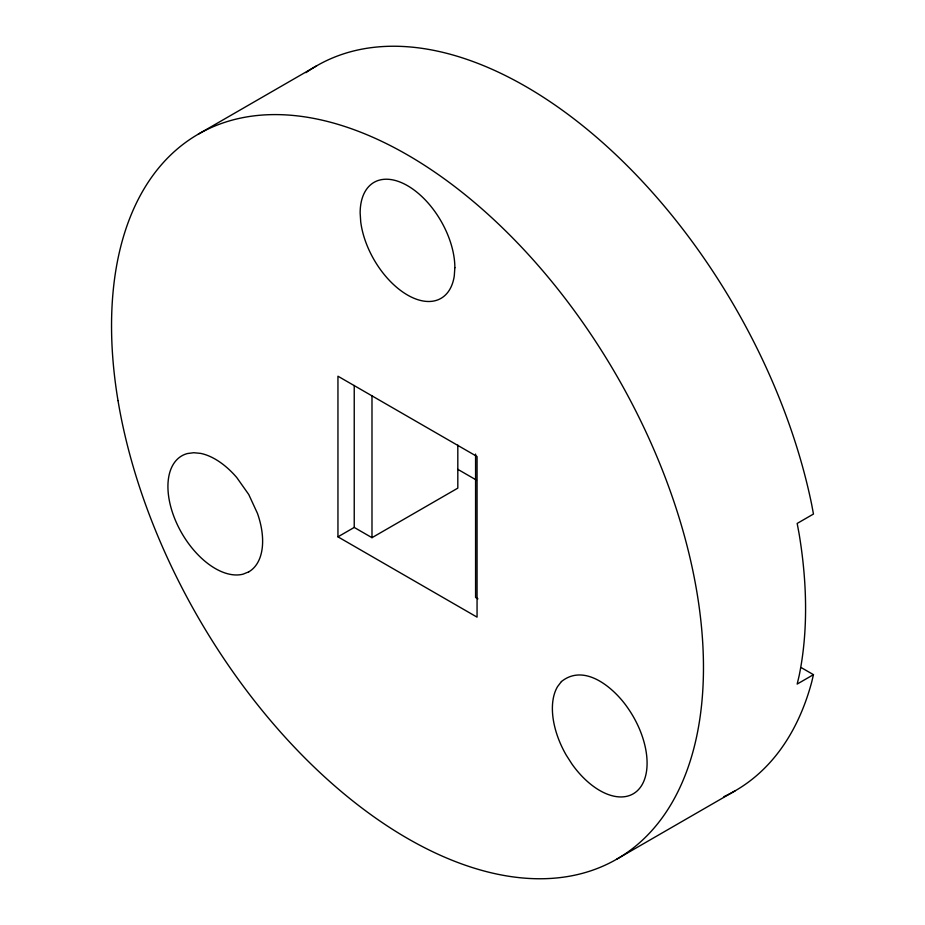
<?xml version="1.0" encoding="UTF-8"?>
<svg xmlns="http://www.w3.org/2000/svg" width="925" height="925" viewBox="0 0 925 925"><rect width="100%" height="100%" fill="white"/><g stroke="black" fill="none" stroke-linecap="round" stroke-linejoin="round"><path stroke-width="1.39" d="M801.154 667.561L813.457 674.66L811.768 681.829A418.551 241.656 60 0 1 723.928 796.633M198.227 134.194L316.616 65.848M337.949 536.835L477.057 617.137L477.057 456.522L337.949 376.209L337.949 536.835L354.229 527.435L371.989 537.679L457.817 488.134L457.817 445.11M813.457 674.66L797.177 684.061L799.107 675.921A418.551 241.656 60 0 0 799.107 533.806L797.177 523.434L813.457 514.046L811.768 504.923A418.551 241.656 60 0 0 594.983 135.906A418.551 241.656 60 0 0 305.944 72.67M616.778 859.152L735.167 790.806M457.713 469.276L476.479 480.11M477.947 598.857L475.577 597.492L475.577 454.083M371.989 395.703L371.989 537.679M354.229 385.459L354.229 527.435M454.857 267.707L454.279 275.916A66.97 38.665 60 0 1 407.509 295.04A66.97 38.665 60 0 1 360.727 221.907L360.149 213.028A66.97 38.665 60 0 1 407.509 185.682A66.97 38.665 60 0 1 454.857 267.707M561.429 681.552L557.544 686.628A66.97 38.665 60 0 0 566.25 755.147L571.904 763.981A66.97 38.665 60 0 0 638.042 790.077A66.97 38.665 60 0 0 627.566 707.648C614.154 688.177 584.75 662.786 561.429 681.552M248.756 571.847L243.102 574.148A66.97 38.665 60 0 1 176.964 523.862A66.97 38.665 60 0 1 187.44 453.539L193.776 452.718L200.633 453.389A66.97 38.665 60 0 1 236.765 477.543L248.756 494.517L257.462 513.387A66.97 38.665 60 0 1 248.756 571.847M118.007 400.594A418.551 241.656 60 0 0 605.54 864.979A418.551 241.656 60 0 0 498.957 224.451A418.551 241.656 60 0 0 118.007 400.594"/></g></svg>
